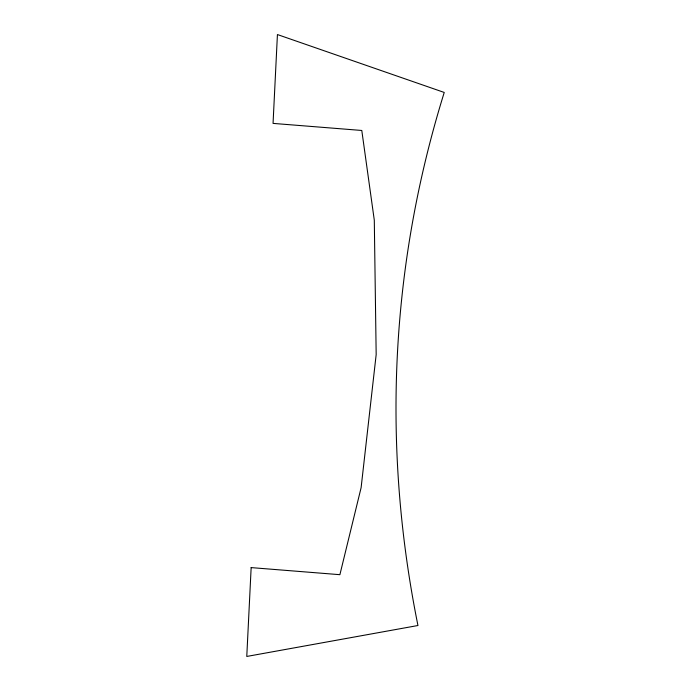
<?xml version="1.0" encoding="UTF-8"?>
<svg xmlns="http://www.w3.org/2000/svg" width="691" height="691" viewBox="0 0 691 691"><rect width="100%" height="100%" fill="white"/><g stroke="black" fill="none" stroke-linecap="round" stroke-linejoin="round"><path stroke-width="1.04" d="M251.153 567.605L246.773 656.45L417.951 625.51A2819.505 1724.2 5.6 0 1 444.235 92.447L277.428 34.55L273.049 123.395L361.79 130.469L374.297 220.196L376.172 354.595L361.117 487.647L339.894 574.687L251.153 567.605"/></g></svg>
